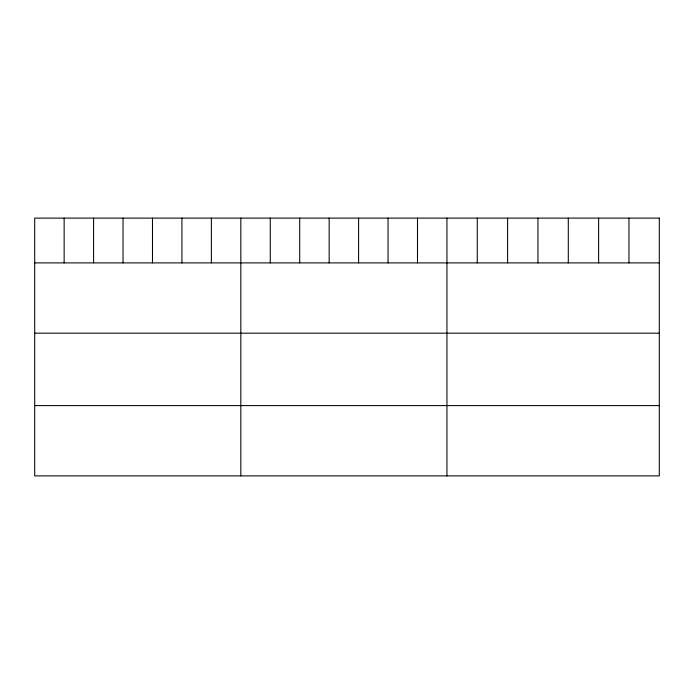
<?xml version="1.0" encoding="UTF-8"?>
<svg xmlns="http://www.w3.org/2000/svg" width="694" height="694" viewBox="0 0 694 694"><rect width="100%" height="100%" fill="white"/><g stroke="black" fill="none" stroke-linecap="round" stroke-linejoin="round"><path stroke-width="1.04" d="M34.7 262.896L659.3 262.896M34.7 333.181L659.3 333.181M34.7 405.6L659.3 405.6M628.964 218.107L628.964 262.896M598.627 218.107L598.627 262.896M568.291 218.107L568.291 262.896M537.945 218.107L537.945 262.896M507.609 218.107L507.609 262.896M477.272 218.107L477.272 262.896M446.936 218.107L446.936 475.893M417.493 218.107L417.493 262.896M388.041 218.107L388.041 262.896M358.598 218.107L358.598 262.896M329.156 218.107L329.156 262.896M299.713 218.107L299.713 262.896M270.261 218.107L270.261 262.896M240.818 218.107L240.818 475.893M211.375 218.107L211.375 262.896M181.923 218.107L181.923 262.896M152.48 218.107L152.48 262.896M123.038 218.107L123.038 262.896M93.595 218.107L93.595 262.896M64.143 218.107L64.143 262.896M659.3 218.107L34.7 218.107L34.7 475.893L659.3 475.893L659.3 218.107"/></g></svg>
